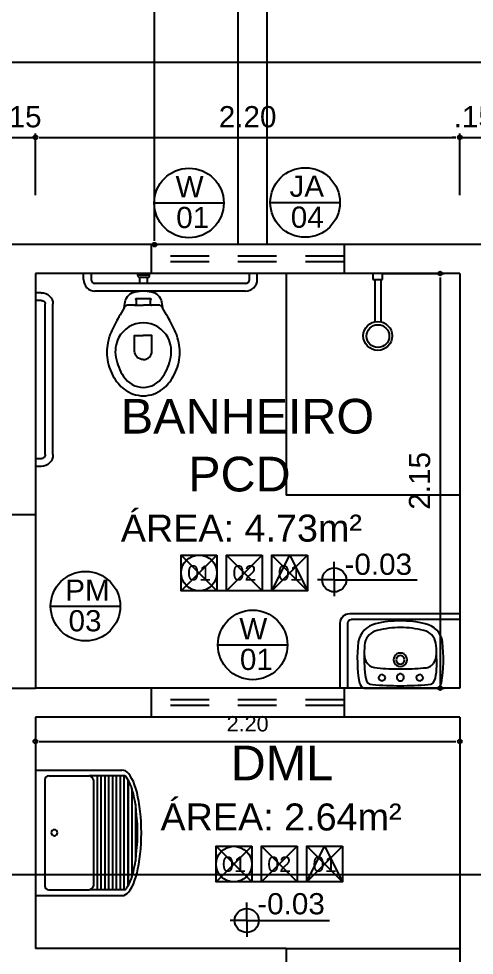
# Model space of a CAD drawing. Header units: millimetres. Extents: x 2125 to 3408, y 1171 to 1686.
# Drawn here: x 2418.526 to 2420.888, y 1482.656 to 1487.512 of the extents above; entities that cross this region are included whole.
import ezdxf
from ezdxf.enums import TextEntityAlignment as Align

# ---------------------------------------------------------------- set-up
doc = ezdxf.new("R2010")
doc.units = ezdxf.units.MM
doc.linetypes.add('CONTORNO_QUADRO_T', pattern=[0.35, 0.2, -0.15])
for name, color, linetype in [('at_Entity', 7, 'Continuous'), ('barras acess', 7, 'Continuous'), ('cotas', 7, 'Continuous'), ('ESQUADRIA', 3, 'Continuous'), ('JANELA2', 1, 'Continuous'), ('Layout_Equipamentos', 7, 'Continuous'), ('PAREDE', 4, 'Continuous'), ('SAN', 7, 'Continuous'), ('soleira piso', 7, 'Continuous'), ('TEXTO01', 7, 'Continuous'), ('TEXTO02', 3, 'Continuous'), ('TEXTO03', 2, 'Continuous'), ('TEXTO_ESP_FORRO', 62, 'Continuous'), ('TEXTO_ESP_PAREDES', 10, 'Continuous'), ('TEXTO_ESP_PISO', 150, 'Continuous')]:
    doc.layers.add(name, color=color, linetype=linetype)
doc.styles.add('ARIAL', font='sanss___.ttf')
doc.styles.add('ROMANS', font='arial.ttf')
doc.styles.get("Standard").update_dxf_attribs({"font": 'arial.ttf'})
doc.styles.add('TEXTO1', font='swissko.ttf', dxfattribs={"width": 0.6, "height": 0.1})
doc.dimstyles.new('ESCALA 50', dxfattribs={"dimtxt": 0.08, "dimasz": 0.02, "dimexe": 0.05, "dimexo": 0.05, "dimgap": 0.05, "dimtad": 1, "dimlfac": -10, "dimzin": 1, "dimdsep": 46, "dimtxsty": 'ROMANS', "dimblk1": 'PPC', "dimblk2": 'PPC', "dimsah": 1, "dimcen": 0.02, "dimclrd": 7, "dimclre": 7, "dimclrt": 3, "dimadec": 0, "dimazin": 0, "dimtfac": 1, "dimtix": 1, "dimtmove": 1, "dimatfit": 3, "dimldrblk": 'PPC', "dimfxl": 0, "dimtolj": 1, "dimtzin": 12, "dimarcsym": 0})
doc.dimstyles.new('ESCALA75', dxfattribs={"dimtxt": 0.11, "dimasz": 0.02, "dimexe": 0.02, "dimexo": 0.04, "dimgap": 0.05, "dimtad": 1, "dimzin": 4, "dimdsep": 46, "dimtxsty": 'ROMANS', "dimblk1": 'PPC', "dimblk2": 'PPC', "dimsah": 1, "dimcen": 0.02, "dimclrd": 7, "dimclre": 7, "dimclrt": 3, "dimazin": 1, "dimtfac": 1, "dimtix": 1, "dimtmove": 0, "dimatfit": 3, "dimldrblk": 'PPC', "dimfxl": 0, "dimtolj": 1, "dimtzin": 12, "dimarcsym": 0})

# ---------------------------------------------------------------- blocks, each defined once
blk = doc.blocks.new('new block4')
at = {"layer": 'TEXTO01'}
h = blk.add_hatch(dxfattribs=at)
h.set_pattern_fill('ANGLE', color=256)
h.set_pattern_definition([(0, (-2260.456, -913.906), (0, 6.985), [5.08, -1.905]), (90, (-2260.456, -913.906), (-6.985, 4e-16), [5.08, -1.905])])
h.paths.add_polyline_path([(0, 0), (0, -0.0624, 0.414214), (0.0624, 0)])
h.paths.add_polyline_path([(0, 0), (0, 0.0624, 0.414214), (-0.0624, 0)])
for q in [(0, 0.093), (-0.0862, 0), (0.4292, 0), (0, -0.0852)]:
    blk.add_line((0, 0), q, dxfattribs=at)
blk.add_circle((0, 0), 0.0624, dxfattribs=at)
blk = doc.blocks.new('PPC')
at = {"color": 2}
blk.add_circle((0, 0), 0.5, dxfattribs=at)
blk = doc.blocks.new('*D178')
at = {"layer": 'cotas', "color": 7, "lineweight": -2, "transparency": 16777216}
for p, q in [((2418.4429, 1486.8972), (2418.4229, 1486.8972)), ((2418.4629, 1486.5972), (2418.4629, 1486.9172)), ((2418.4629, 1486.8972), (2418.6129, 1486.8972)), ((2418.6129, 1486.5972), (2418.6129, 1486.9172)), ((2418.6329, 1486.8972), (2418.6529, 1486.8972))]:
    blk.add_line(p, q, dxfattribs=at)
at = {"layer": 'DEFPOINTS', "color": 0, "transparency": 16777216}
for p in [(2418.6129, 1486.8972), (2418.4629, 1485.8133), (2418.6129, 1485.8133)]:
    blk.add_point(p, dxfattribs=at)
at = {"layer": 'cotas', "color": 7, "lineweight": -2, "transparency": 16777216, "xscale": 0.02, "yscale": 0.02, "zscale": 0.02}
blk.add_blockref('PPC', (2418.4629, 1486.8972), dxfattribs=at)
at = {"layer": 'cotas', "color": 7, "lineweight": -2, "transparency": 16777216, "xscale": 0.02, "yscale": 0.02, "zscale": 0.02, "rotation": 180}
blk.add_blockref('PPC', (2418.6129, 1486.8972), dxfattribs=at)
at = {"layer": 'cotas', "color": 3, "transparency": 16777216, "insert": (2418.5379, 1487.0034), "char_height": 0.11, "attachment_point": 5, "style": 'ROMANS'}
blk.add_mtext('\\A1;.15', dxfattribs=at)
blk = doc.blocks.new('*D179')
at = {"layer": 'cotas', "color": 7, "lineweight": -2, "transparency": 16777216}
for p, q in [((2418.6129, 1486.5972), (2418.6129, 1486.9172)), ((2418.6329, 1486.8972), (2420.7929, 1486.8972)), ((2420.8129, 1486.5972), (2420.8129, 1486.9172))]:
    blk.add_line(p, q, dxfattribs=at)
at = {"layer": 'DEFPOINTS', "color": 0, "transparency": 16777216}
for p in [(2420.8129, 1486.8972), (2418.6129, 1485.8133), (2420.8129, 1485.8133)]:
    blk.add_point(p, dxfattribs=at)
at = {"layer": 'cotas', "color": 7, "lineweight": -2, "transparency": 16777216, "xscale": 0.02, "yscale": 0.02, "zscale": 0.02, "rotation": 180}
blk.add_blockref('PPC', (2418.6129, 1486.8972), dxfattribs=at)
at = {"layer": 'cotas', "color": 7, "lineweight": -2, "transparency": 16777216, "xscale": 0.02, "yscale": 0.02, "zscale": 0.02}
blk.add_blockref('PPC', (2420.8129, 1486.8972), dxfattribs=at)
at = {"layer": 'cotas', "color": 3, "transparency": 16777216, "insert": (2419.7129, 1487.0034), "char_height": 0.11, "attachment_point": 5, "style": 'ROMANS'}
blk.add_mtext('\\A1;2.20', dxfattribs=at)
blk = doc.blocks.new('*D180')
at = {"layer": 'cotas', "color": 7, "lineweight": -2, "transparency": 16777216}
for p, q in [((2420.7929, 1486.8972), (2420.7729, 1486.8972)), ((2420.8129, 1486.5972), (2420.8129, 1486.9172)), ((2420.8129, 1486.8972), (2420.9629, 1486.8972)), ((2420.9629, 1486.5972), (2420.9629, 1486.9172)), ((2420.9829, 1486.8972), (2421.0029, 1486.8972))]:
    blk.add_line(p, q, dxfattribs=at)
at = {"layer": 'DEFPOINTS', "color": 0, "transparency": 16777216}
for p in [(2420.9629, 1486.8972), (2420.8129, 1485.8133), (2420.9629, 1485.8133)]:
    blk.add_point(p, dxfattribs=at)
at = {"layer": 'cotas', "color": 7, "lineweight": -2, "transparency": 16777216, "xscale": 0.02, "yscale": 0.02, "zscale": 0.02}
blk.add_blockref('PPC', (2420.8129, 1486.8972), dxfattribs=at)
at = {"layer": 'cotas', "color": 7, "lineweight": -2, "transparency": 16777216, "xscale": 0.02, "yscale": 0.02, "zscale": 0.02, "rotation": 180}
blk.add_blockref('PPC', (2420.9629, 1486.8972), dxfattribs=at)
at = {"layer": 'cotas', "color": 3, "transparency": 16777216, "insert": (2420.8879, 1487.0034), "char_height": 0.11, "attachment_point": 5, "style": 'ROMANS'}
blk.add_mtext('\\A1;.15', dxfattribs=at)
blk = doc.blocks.new('*D200')
at = {"layer": 'cotas', "color": 7, "lineweight": -2, "transparency": 16777216}
for p, q in [((2415.4129, 1486.9863), (2415.4129, 1487.3063)), ((2415.4329, 1487.2863), (2426.7929, 1487.2863)), ((2426.8129, 1486.9863), (2426.8129, 1487.3063))]:
    blk.add_line(p, q, dxfattribs=at)
at = {"layer": 'DEFPOINTS', "color": 0, "transparency": 16777216}
for p in [(2426.8129, 1487.2863), (2415.4129, 1486.4411), (2426.8129, 1486.4411)]:
    blk.add_point(p, dxfattribs=at)
at = {"layer": 'cotas', "color": 7, "lineweight": -2, "transparency": 16777216, "xscale": 0.02, "yscale": 0.02, "zscale": 0.02, "rotation": 180}
blk.add_blockref('PPC', (2415.4129, 1487.2863), dxfattribs=at)
at = {"layer": 'cotas', "color": 7, "lineweight": -2, "transparency": 16777216, "xscale": 0.02, "yscale": 0.02, "zscale": 0.02}
blk.add_blockref('PPC', (2426.8129, 1487.2863), dxfattribs=at)
at = {"layer": 'cotas', "color": 3, "transparency": 16777216, "insert": (2421.1129, 1487.3924), "char_height": 0.11, "attachment_point": 5, "style": 'ROMANS'}
blk.add_mtext('\\A1;11.40', dxfattribs=at)
blk = doc.blocks.new('*D286')
at = {"layer": 'DEFPOINTS', "color": 0, "transparency": 16777216}
for p in [(2418.9129, 1486.1909), (2418.9129, 1484.0409), (2420.711, 1484.0409)]:
    blk.add_point(p, dxfattribs=at)
at = {"layer": 'Layout_Equipamentos', "color": 7, "lineweight": -2, "transparency": 16777216}
for p, q in [((2420.411, 1486.1909), (2420.731, 1486.1909)), ((2420.711, 1486.1709), (2420.711, 1484.0609)), ((2420.411, 1484.0409), (2420.731, 1484.0409))]:
    blk.add_line(p, q, dxfattribs=at)
at = {"layer": 'Layout_Equipamentos', "color": 7, "lineweight": -2, "transparency": 16777216, "xscale": 0.02, "yscale": 0.02, "zscale": 0.02}
for p, rotation in [((2420.711, 1486.1909), 90), ((2420.711, 1484.0409), 270)]:
    blk.add_blockref('PPC', p, dxfattribs=dict(at, rotation=rotation))
at = {"layer": 'Layout_Equipamentos', "color": 3, "transparency": 16777216, "insert": (2420.6048, 1485.1159), "char_height": 0.11, "attachment_point": 5, "rotation": 90, "style": 'ROMANS'}
blk.add_mtext('\\A1;2.15', dxfattribs=at)
blk = doc.blocks.new('P-9-S')
at = {"layer": 'SAN'}
for points in [[(0.0994, -0.1428, -0.047116), (0.0993, -0.1423), (0.0948, -0.1131, 0.305161), (0.04, -0.06, 0.049506), (0, -0.056, 0.049506), (-0.04, -0.06, 0.305161), (-0.0948, -0.1131), (-0.0993, -0.1423, -0.047116), (-0.0994, -0.1428)], [(0.045, -0.13, -0.414214), (0.035, -0.12), (0.035, -0.107, -0.226163), (0.0376, -0.1016, 0.733322), (0.035, -0.095), (0, -0.095), (-0.035, -0.095, 0.733322), (-0.0376, -0.1016, -0.226163), (-0.035, -0.107), (-0.035, -0.12, -0.414214), (-0.045, -0.13)], [(0.045, -0.13), (0.0805, -0.13, -0.269143), (0.0978, -0.1401), (0.0994, -0.1428, 0.044891), (0.0997, -0.1433), (0.12, -0.18, -0.036783), (0.132, -0.2, -0.0196), (0.153, -0.24, -0.056836), (0.178, -0.3, -0.089116), (0.188, -0.4, -0.095425), (0.1555, -0.5, -0.091656), (0.1, -0.5655, -0.16072), (0, -0.6, -0.16072), (-0.1, -0.5655, -0.091656), (-0.1555, -0.5, -0.095425), (-0.188, -0.4, -0.089116), (-0.178, -0.3, -0.056836), (-0.153, -0.24, -0.0196), (-0.132, -0.2, -0.036783), (-0.12, -0.18), (-0.0997, -0.1433, 0.044891), (-0.0994, -0.1428), (-0.0978, -0.1401, -0.269143), (-0.0805, -0.13), (-0.045, -0.13)], [(0, -0.412, -0.394755), (-0.045, -0.368), (-0.045, -0.288), (0, -0.288)], [(0, -0.412, 0.394755), (0.045, -0.368), (0.045, -0.288), (0, -0.288)]]:
    blk.add_lwpolyline(points, format="xyb", dxfattribs=at)
for points in [[(-0.045, -0.13), (-0.0001, -0.13)], [(0.045, -0.13), (0.0001, -0.13)]]:
    blk.add_lwpolyline(points, dxfattribs=at)
blk.add_lwpolyline([(-0.128, -0.3, -0.278895), (0, -0.2215, -0.278895), (0.128, -0.3, -0.167831), (0.1425, -0.4, -0.098952), (0.102, -0.5, -0.247323), (0, -0.557, -0.247323), (-0.102, -0.5, -0.098952), (-0.1425, -0.4, -0.167831)], format="xyb", close=True, dxfattribs=at)
at = {"flags": 3}
blk.add_attdef('CODIGO', text='', height=0.024, dxfattribs=at).set_placement((0, 0), align=Align.MIDDLE)
blk = doc.blocks.new('new block5')
at = {"layer": 'barras acess', "color": 0}
for p, q in [((-0.3905, 0.04), (0.3905, 0.04)), ((-0.3905, 0), (0.3905, 0)), ((-0.4517, -0.0201), (-0.4517, -0.0508)), ((-0.4117, -0.0201), (-0.4117, -0.0508)), ((0.4083, -0.0201), (0.4083, -0.0508)), ((0.4483, -0.0201), (0.4483, -0.0508))]:
    blk.add_line(p, q, dxfattribs=at)
for centre, radius, start, end in [((-0.3917, -0.02), 0.06, 88.8662, 180.134), ((-0.3915, -0.0201), 0.0201, 87.1138, 179.9486), ((0.3905, -0.0177), 0.0579, 357.6185, 90.9862), ((0.3904, -0.0181), 0.0181, 353.5362, 89.508)]:
    blk.add_arc(centre, radius, start, end, dxfattribs=at)
blk = doc.blocks.new('new block6')
at = {"layer": 'at_Entity', "color": 0}
for p, q in [((-0.0318, -0.0106), (-0.0318, 0)), ((0.0299, -0.0085), (0.0299, 0)), ((0.0299, -0.0085), (-0.0318, -0.0085)), ((-0.0213, -0.0508), (-0.0213, -0.0212)), ((0.0187, -0.0212), (-0.0213, -0.0212)), ((0.0187, -0.0508), (0.0187, -0.0212))]:
    blk.add_line(p, q, dxfattribs=at)
for centre, radius, start, end in [((-0.0183, -0.0079), 0.0136, 186.9665, 257.5809), ((0.0161, -0.0076), 0.0138, 280.9359, 356.4443)]:
    blk.add_arc(centre, radius, start, end, dxfattribs=at)
blk = doc.blocks.new('new block8')
at = {"layer": 'at_Entity', "color": 0}
for p, q in [((0, 0), (-0.3388, 0)), ((0, 0.04), (-0.3372, 0.04))]:
    blk.add_line(p, q, dxfattribs=at)
at = {"layer": 'at_Entity', "color": 7}
for p, q in [((-0.3872, -0.01), (-0.3872, -0.58)), ((-0.3555, -0.58), (-0.3555, -0.0169))]:
    blk.add_line(p, q, dxfattribs=at)
at = {"layer": 'at_Entity'}
blk.add_arc((-0.3372, -0.01), 0.05, 90, 180, dxfattribs=at)
at = {"layer": 'at_Entity', "color": 7}
blk.add_arc((-0.3383, -0.0172), 0.0172, 91.789, 179.0886, dxfattribs=at)
blk = doc.blocks.new('new block9')
at = {"layer": 'Layout_Equipamentos'}
for p, q in [((-0.0255, 0.3243), (-0.0255, 0.2943)), ((-0.0255, 0.2943), (0.0245, 0.2943)), ((-0.0165, 0.2943), (-0.0165, 0.0743)), ((0.0155, 0.2943), (0.0155, 0.0743)), ((0.0245, 0.2943), (0.0245, 0.3243))]:
    blk.add_line(p, q, dxfattribs=at)
for centre, radius in [((-0.0008, 0.001), 0.075), ((0, 0), 0.059)]:
    blk.add_circle(centre, radius, dxfattribs=at)
blk = doc.blocks.new('new block11')
at = {"layer": 'at_Entity', "color": 0}
for p, q in [((0, 0.3248), (0.4486, 0.3248)), ((0, 0.3248), (0, -0.3248)), ((0.0698, 0.2952), (0.2793, 0.2952)), ((0.4655, 0.2952), (0.2793, 0.2952)), ((0.3195, 0.2952), (0.3195, -0.2952)), ((0.3386, 0.2952), (0.3386, -0.2952)), ((0.3597, 0.2952), (0.3597, -0.2952)), ((0.3788, 0.2952), (0.3788, -0.2952)), ((0.3999, 0.2952), (0.3999, -0.2952)), ((0.419, 0.2952), (0.419, -0.2952)), ((0.4401, 0.2952), (0.4401, -0.2952)), ((0.4592, 0.3227), (0.4486, 0.3248)), ((0.4677, 0.3206), (0.4592, 0.3227)), ((0.4592, 0.2952), (0.4592, -0.2952)), ((0.4719, 0.2867), (0.4655, 0.2952)), ((0.4761, 0.3142), (0.4677, 0.3206)), ((0.4846, 0.3058), (0.4761, 0.3142)), ((0.4909, 0.2952), (0.4846, 0.3058)), ((0.4994, 0.2804), (0.4909, 0.2952)), ((0.0487, 0.274), (0.0487, -0.2761)), ((0.3005, 0.274), (0.3005, -0.2761)), ((0.4782, 0.2783), (0.4719, 0.2867)), ((0.4846, 0.2677), (0.4782, 0.2783)), ((0.4804, -0.2747), (0.4804, 0.2747)), ((0.4804, 0.2747), (0.4804, -0.2747)), ((0.4909, 0.2529), (0.4846, 0.2677)), ((0.4973, 0.2381), (0.4909, 0.2529)), ((0.5079, 0.2656), (0.4994, 0.2804)), ((0.5142, 0.2486), (0.5079, 0.2656)), ((0.5206, 0.2296), (0.5142, 0.2486)), ((0.5015, 0.2211), (0.4973, 0.2381)), ((0.4994, 0.2296), (0.4994, -0.2296)), ((0.5079, 0.2021), (0.5015, 0.2211)), ((0.5121, 0.1809), (0.5079, 0.2021)), ((0.5269, 0.2084), (0.5206, 0.2296)), ((0.5311, 0.1852), (0.5269, 0.2084)), ((0.5163, 0.1598), (0.5121, 0.1809)), ((0.5206, 0.1386), (0.5163, 0.1598)), ((0.5184, 0.1492), (0.5184, -0.1492)), ((0.5354, 0.1619), (0.5311, 0.1852)), ((0.5396, 0.1365), (0.5354, 0.1619)), ((0.5227, 0.1153), (0.5206, 0.1386)), ((0.5248, 0.092), (0.5227, 0.1153)), ((0.5438, 0.1111), (0.5396, 0.1365)), ((0.5459, 0.0836), (0.5438, 0.1111)), ((0.529, 0.0455), (0.5248, 0.092)), ((0.5481, 0.0561), (0.5459, 0.0836)), ((0.5481, 0.0286), (0.5481, 0.0561)), ((0.529, 0.0222), (0.529, 0.0455)), ((0.529, -0.0011), (0.529, 0.0222)), ((0.5502, -0.0011), (0.5481, 0.0286)), ((0.5248, -0.092), (0.529, -0.0455)), ((0.529, -0.0222), (0.529, -0.0011)), ((0.529, -0.0455), (0.529, -0.0222)), ((0.5481, -0.0286), (0.5502, -0.0011)), ((0.5481, -0.0561), (0.5481, -0.0286)), ((0.5227, -0.1153), (0.5248, -0.092)), ((0.5438, -0.1111), (0.5459, -0.0836)), ((0.5459, -0.0836), (0.5481, -0.0561)), ((0.5163, -0.1598), (0.5206, -0.1386)), ((0.5206, -0.1386), (0.5227, -0.1153)), ((0.5354, -0.1619), (0.5396, -0.1365)), ((0.5396, -0.1365), (0.5438, -0.1111)), ((0.5079, -0.2021), (0.5121, -0.1809)), ((0.5121, -0.1809), (0.5163, -0.1598)), ((0.5269, -0.2084), (0.5311, -0.1873)), ((0.5311, -0.1873), (0.5354, -0.1619)), ((0.4909, -0.2529), (0.4973, -0.2381)), ((0.4973, -0.2381), (0.5015, -0.2211)), ((0.5015, -0.2211), (0.5079, -0.2021)), ((0.5142, -0.2486), (0.5206, -0.2296)), ((0.5206, -0.2296), (0.5269, -0.2084)), ((0.4655, -0.2952), (0.4719, -0.2888)), ((0.4719, -0.2888), (0.4782, -0.2783)), ((0.4782, -0.2783), (0.4846, -0.2677)), ((0.4846, -0.2677), (0.4909, -0.2529)), ((0.4909, -0.2952), (0.4994, -0.2825)), ((0.4994, -0.2825), (0.5079, -0.2656)), ((0.5079, -0.2656), (0.5142, -0.2486)), ((0, -0.3248), (0.4486, -0.3248)), ((0.0698, -0.2952), (0.2793, -0.2952)), ((0.4655, -0.2952), (0.2793, -0.2952)), ((0.4486, -0.3248), (0.4592, -0.3248)), ((0.4592, -0.3248), (0.4677, -0.3206)), ((0.4677, -0.3206), (0.4761, -0.3142)), ((0.4761, -0.3142), (0.4846, -0.3058)), ((0.4846, -0.3058), (0.4909, -0.2952))]:
    blk.add_line(p, q, dxfattribs=at)
for centre, radius, start, end in [((0.0688, 0.2751), 0.0201, 90, 180), ((0.2767, 0.2713), 0.0239, 6.5549, 86.2395), ((0.0984, 0), 0.0159, 90, 180), ((0.0984, 0), 0.0159, 360, 90), ((0.0984, 0), 0.0159, 180, 270), ((0.0984, 0), 0.0159, 270, 0), ((0.0688, -0.2751), 0.0201, 180, 270), ((0.2764, -0.2705), 0.0248, 274.4216, 346.7859)]:
    blk.add_arc(centre, radius, start, end, dxfattribs=at)
blk = doc.blocks.new('new block12')
at = {"layer": 'at_Entity', "color": 0}
for p, q in [((-0.1143, 0.055), (-0.1079, 0.0656)), ((-0.1079, 0.0423), (-0.1143, 0.055)), ((-0.1079, 0.0656), (-0.0973, 0.0719)), ((-0.0973, 0.0719), (-0.0846, 0.0656)), ((-0.0846, 0.0656), (-0.0804, 0.055)), ((-0.0804, 0.055), (-0.0846, 0.0423)), ((0.0825, 0.055), (0.0868, 0.0656)), ((0.0868, 0.0423), (0.0825, 0.055)), ((0.0868, 0.0656), (0.0995, 0.0719)), ((0.0995, 0.0719), (0.11, 0.0656)), ((0.11, 0.0656), (0.1164, 0.055)), ((0.1164, 0.055), (0.11, 0.0423)), ((-0.1904, 0), (0, 0)), ((-0.0973, 0.036), (-0.1079, 0.0423)), ((-0.0846, 0.0423), (-0.0973, 0.036)), ((-0.0635, 0), (0.1248, 0)), ((0, 0), (0.1926, 0)), ((0.0995, 0.036), (0.0868, 0.0423)), ((0.11, 0.0423), (0.0995, 0.036))]:
    blk.add_line(p, q, dxfattribs=at)
for centre, radius, start, end in [((-0.0119, -0.1249), 0.4735, 88.698, 104.4219), ((0.0099, -0.1255), 0.4741, 75.6368, 91.3415), ((-0.1037, 0.2192), 0.1175, 102.514, 169.9443), ((-0.1021, 0.2163), 0.0847, 102.9461, 167.2809), ((0.0138, -0.2613), 0.5766, 91.3524, 103.5038), ((-0.0133, -0.2572), 0.5725, 76.4579, 88.6966), ((0.1052, 0.222), 0.0784, 8.4194, 78.3837), ((0.1075, 0.2249), 0.1107, 7.7196, 79.5925), ((0.5296, 0.1532), 0.7539, 173.4134, 189.6929), ((0.1228, 0.188), 0.311, 171.3221, 181.8265), ((-0.1329, 0.1882), 0.3189, 357.9946, 8.1696), ((-0.5309, 0.1535), 0.7531, 350.2791, 6.5765), ((0.4249, 0.1494), 0.6136, 177.3231, 189.2415), ((-0.1166, 0.1739), 0.0716, 176.6025, 219.5997), ((-0.0011, 0.1471), 0.0349, 150.0032, 209.9968), ((-0.0011, 0.1471), 0.0349, 90, 149.9929), ((-0.0011, 0.1471), 0.0222, 90, 180), ((-0.0011, 0.1471), 0.0222, 180, 270), ((-0.0011, 0.1471), 0.0349, 29.9968, 89.9993), ((-0.0011, 0.1471), 0.0222, 360, 90), ((-0.0011, 0.1471), 0.0222, 270.0097, 360), ((-0.0011, 0.1471), 0.0349, 330.0032, 29.9968), ((0.1078, 0.1732), 0.0781, 324.6525, 2.8394), ((-0.2623, 0.1317), 0.4504, 349.782, 5.7972), ((-0.1209, 0.1714), 0.0667, 220.3438, 269.4487), ((0.0021, 1.5743), 1.4748, 265.1896, 269.9391), ((-0.0011, 0.1471), 0.0349, 209.9968, 269.9993), ((-0.0011, 0.1471), 0.0349, 270, 329.9929), ((-0.001, 1.4521), 1.3526, 270.0208, 275.0951), ((0.1226, 0.1679), 0.0631, 266.7732, 320.7547), ((-0.1427, 0.0567), 0.0385, 188.7558, 265.6127), ((-0.0011, 0.0561), 0.018, 150.0128, 209.9872), ((-0.0011, 0.0561), 0.018, 90, 150.0398), ((-0.001, 0.0561), 0.018, 30.0191, 90.0367), ((-0.0011, 0.0561), 0.018, 330.0128, 29.9872), ((0.1414, 0.0585), 0.0402, 273.114, 350.3928), ((-0.1647, 0.0446), 0.0522, 200.5417, 238.93), ((-0.0074, 1.7284), 1.7156, 265.3753, 270.2103), ((-0.0011, 0.0561), 0.018, 210.0191, 270.0367), ((-0.0011, 0.0561), 0.018, 270, 330.0398), ((-0.0011, 1.8918), 1.879, 270, 274.4144), ((0.1736, 0.034), 0.0386, 297.8673, 348.5693)]:
    blk.add_arc(centre, radius, start, end, dxfattribs=at)
blk = doc.blocks.new('Esp_Pis_Par_For_Esc100')
at = {"layer": 'DEFPOINTS'}
for p, q in [((0, 0.37), (0.37, 0)), ((0.37, 0.37), (0, 0)), ((0.47, 0.37), (0.84, 0)), ((0.84, 0.37), (0.47, 0)), ((0.94, 0.37), (1.31, 0)), ((1.31, 0.37), (0.94, 0)), ((0.47, 0), (0.37, 0)), ((0.94, 0), (0.84, 0))]:
    blk.add_line(p, q, dxfattribs=at)
for points in [[(0.37, 0.37), (0.37, 0), (0, 0), (0, 0.37)], [(1.31, 0.37), (1.31, 0), (0.94, 0), (0.94, 0.37)]]:
    blk.add_lwpolyline(points, close=True, dxfattribs=at)
at = {"layer": 'TEXTO_ESP_FORRO'}
blk.add_lwpolyline([(0.94, 0), (1.125, 0.37), (1.31, 0)], close=True, dxfattribs=at)
at = {"layer": 'TEXTO_ESP_PAREDES'}
blk.add_lwpolyline([(0.84, 0.37), (0.84, 0), (0.47, 0), (0.47, 0.37)], close=True, dxfattribs=at)
at = {"layer": 'TEXTO_ESP_PISO'}
blk.add_circle((0.185, 0.185), 0.185, dxfattribs=at)
at = {"layer": 'TEXTO_ESP_FORRO', "color": 3, "linetype": 'ByBlock', "style": 'ARIAL', "text_generation_flag": 6}
blk.add_attdef('FOR', text='', height=0.16, rotation=180, dxfattribs=at).set_placement((1.125, 0.185), align=Align.MIDDLE_CENTER)
at = {"layer": 'TEXTO_ESP_PAREDES', "color": 3, "linetype": 'ByBlock', "ltscale": 0.0001, "style": 'ARIAL', "text_generation_flag": 6}
blk.add_attdef('PAR', text='', height=0.16, rotation=180, dxfattribs=at).set_placement((0.655, 0.185), align=Align.MIDDLE_CENTER)
at = {"layer": 'TEXTO_ESP_PISO', "color": 3, "linetype": 'ByBlock', "style": 'ARIAL', "text_generation_flag": 6}
blk.add_attdef('PIS', text='', height=0.16, rotation=180, dxfattribs=at).set_placement((0.185, 0.185), align=Align.MIDDLE_CENTER)
blk = doc.blocks.new('*D1119')
at = {"color": 7, "lineweight": -2, "transparency": 16777216}
for p, q in [((2415.5629, 1482.7725), (2415.5629, 1483.1225)), ((2426.8129, 1482.7725), (2426.8129, 1483.1225)), ((2426.7929, 1483.0725), (2415.5829, 1483.0725))]:
    blk.add_line(p, q, dxfattribs=at)
at = {"layer": 'DEFPOINTS', "color": 0, "transparency": 16777216}
for p in [(2415.5629, 1483.0725), (2415.5629, 1482.6909), (2426.8129, 1482.6909)]:
    blk.add_point(p, dxfattribs=at)
at = {"color": 7, "lineweight": -2, "transparency": 16777216, "xscale": 0.02, "yscale": 0.02, "zscale": 0.02, "rotation": 180}
blk.add_blockref('PPC', (2415.5629, 1483.0725), dxfattribs=at)
at = {"color": 7, "lineweight": -2, "transparency": 16777216, "xscale": 0.02, "yscale": 0.02, "zscale": 0.02}
blk.add_blockref('PPC', (2426.8129, 1483.0725), dxfattribs=at)
at = {"color": 3, "transparency": 16777216, "insert": (2421.1879, 1483.1634), "char_height": 0.08, "attachment_point": 5, "style": 'ROMANS'}
blk.add_mtext('\\A1;11.25', dxfattribs=at)
blk = doc.blocks.new('*D1120')
at = {"color": 7, "lineweight": -2, "transparency": 16777216}
for p, q in [((2418.6129, 1483.8409), (2418.6129, 1483.715)), ((2420.8129, 1483.8409), (2420.8129, 1483.715)), ((2418.6329, 1483.765), (2420.7929, 1483.765))]:
    blk.add_line(p, q, dxfattribs=at)
at = {"layer": 'DEFPOINTS', "color": 0, "transparency": 16777216}
for p in [(2418.6129, 1483.8909), (2420.8129, 1483.8909), (2420.8129, 1483.765)]:
    blk.add_point(p, dxfattribs=at)
at = {"color": 7, "lineweight": -2, "transparency": 16777216, "xscale": 0.02, "yscale": 0.02, "zscale": 0.02, "rotation": 180}
blk.add_blockref('PPC', (2418.6129, 1483.765), dxfattribs=at)
at = {"color": 7, "lineweight": -2, "transparency": 16777216, "xscale": 0.02, "yscale": 0.02, "zscale": 0.02}
blk.add_blockref('PPC', (2420.8129, 1483.765), dxfattribs=at)
at = {"color": 3, "transparency": 16777216, "insert": (2419.7129, 1483.8558), "char_height": 0.08, "attachment_point": 5, "style": 'ROMANS'}
blk.add_mtext('\\A1;2.20', dxfattribs=at)
blk = doc.blocks.new('*D1126')
at = {"color": 7, "lineweight": -2, "transparency": 16777216}
for p, q in [((2419.5307, 1491.9909), (2419.1807, 1491.9909)), ((2419.2307, 1486.3609), (2419.2307, 1491.9709)), ((2419.5307, 1486.3409), (2419.1807, 1486.3409))]:
    blk.add_line(p, q, dxfattribs=at)
at = {"layer": 'DEFPOINTS', "color": 0, "transparency": 16777216}
for p in [(2419.2307, 1491.9909), (2419.6629, 1491.9909), (2419.6629, 1486.3409)]:
    blk.add_point(p, dxfattribs=at)
at = {"color": 7, "lineweight": -2, "transparency": 16777216, "xscale": 0.02, "yscale": 0.02, "zscale": 0.02}
for p, rotation in [((2419.2307, 1491.9909), 90), ((2419.2307, 1486.3409), 270)]:
    blk.add_blockref('PPC', p, dxfattribs=dict(at, rotation=rotation))
at = {"color": 3, "transparency": 16777216, "insert": (2419.1398, 1489.1659), "char_height": 0.08, "attachment_point": 5, "rotation": 90, "style": 'ROMANS'}
blk.add_mtext('\\A1;5.65', dxfattribs=at)

msp = doc.modelspace()

# ---------------------------------------------------------------- linework, layer by layer
at = {"layer": 'ESQUADRIA', "linetype": 'CONTORNO_QUADRO_T'}
for p, q in [((2420.2129, 1486.2809), (2419.2129, 1486.2809)), ((2420.2129, 1486.2509), (2419.2129, 1486.2509)), ((2420.2129, 1483.9809), (2419.2129, 1483.9809)), ((2420.2129, 1483.9509), (2419.2129, 1483.9509))]:
    msp.add_line(p, q, dxfattribs=at)
at = {"layer": 'JANELA2'}
for p, q in [((2419.2129, 1486.3409), (2419.2129, 1486.1909)), ((2420.2129, 1486.3409), (2420.2129, 1486.1909)), ((2419.2129, 1484.0409), (2419.2129, 1483.8909)), ((2420.2129, 1484.0409), (2420.2129, 1483.8909))]:
    msp.add_line(p, q, dxfattribs=at)
at = {"layer": 'PAREDE'}
for p, q in [((2419.8129, 1492.1409), (2419.8129, 1486.3409)), ((2419.6629, 1491.9909), (2419.6629, 1486.3409)), ((2419.8129, 1491.9909), (2419.8129, 1486.3409)), ((2418.6129, 1486.1909), (2418.6129, 1484.9409)), ((2420.8129, 1486.1909), (2420.8129, 1484.0409)), ((2418.4629, 1484.9409), (2418.6129, 1484.9409)), ((2418.4629, 1484.0409), (2418.6129, 1484.0409)), ((2418.6129, 1483.8909), (2418.6129, 1482.6909)), ((2420.8129, 1483.8909), (2420.8129, 1482.5409)), ((2419.9129, 1482.6909), (2419.9129, 1482.5409))]:
    msp.add_line(p, q, dxfattribs=at)
at = {"layer": 'PAREDE', "linetype": 'Continuous'}
for p, q in [((2426.8129, 1486.3409), (2415.4129, 1486.3409)), ((2420.8129, 1486.1909), (2418.6129, 1486.1909)), ((2420.8129, 1484.0409), (2418.6129, 1484.0409)), ((2420.8129, 1483.8909), (2418.6129, 1483.8909)), ((2419.9129, 1482.6909), (2418.6129, 1482.6909))]:
    msp.add_line(p, q, dxfattribs=at)
at = {"layer": 'soleira piso'}
for p, q in [((2419.9129, 1486.1909), (2419.9129, 1485.0409)), ((2420.8129, 1485.0409), (2419.9129, 1485.0409)), ((2418.6129, 1484.9409), (2418.6129, 1484.0409)), ((2419.9129, 1482.6909), (2420.8129, 1482.6909))]:
    msp.add_line(p, q, dxfattribs=at)
at = {"layer": 'TEXTO01'}
for p, q in [((2419.2285, 1486.5569), (2419.5892, 1486.5569)), ((2419.8307, 1486.5593), (2420.1915, 1486.5593)), ((2418.692, 1484.466), (2419.0528, 1484.466)), ((2419.5587, 1484.2653), (2419.9194, 1484.2653))]:
    msp.add_line(p, q, dxfattribs=at)
for centre in [(2419.4089, 1486.5569), (2420.0111, 1486.5593), (2418.8724, 1484.466), (2419.7391, 1484.2653)]:
    msp.add_circle(centre, 0.1804, dxfattribs=at)

# ---------------------------------------------------------------- block references
at = {"layer": 'barras acess', "rotation": 180}
msp.add_blockref('new block5', (2419.3112, 1486.1401), dxfattribs=at)
at = {"layer": 'barras acess', "xscale": -1}
for name, p, rotation in [('new block5', (2418.6636, 1485.6425), 270), ('new block8', (2420.2329, 1484.0409), 90)]:
    msp.add_blockref(name, p, dxfattribs=dict(at, rotation=rotation))
at = {"layer": 'Layout_Equipamentos'}
for name, p in [('new block6', (2419.1753, 1486.1909)), ('new block9', (2420.3884, 1485.8665)), ('new block12', (2420.5058, 1484.0409)), ('new block11', (2418.6129, 1483.2909))]:
    msp.add_blockref(name, p, dxfattribs=at)
at = {"layer": 'Layout_Equipamentos', "xscale": -1}
msp.add_blockref('P-9-S', (2419.1723, 1486.1569), dxfattribs=at)
at = {"layer": 'TEXTO01'}
for p in [(2420.1621, 1484.6024), (2419.7083, 1482.836)]:
    msp.add_blockref('new block4', p, dxfattribs=at)
at = {"layer": 'TEXTO02', "xscale": 0.5, "yscale": 0.5, "zscale": 0.5}
for p in [(2419.369, 1484.5461), (2419.5495, 1483.0358)]:
    msp.add_blockref('Esp_Pis_Par_For_Esc100', p, dxfattribs=at).add_auto_attribs({'PIS': '01', 'PAR': '02', 'FOR': '01'})

# ---------------------------------------------------------------- texts
at = {"layer": 'cotas', "ltscale": 0.0001, "char_height": 0.11, "width": 0.503613, "attachment_point": 1, "style": 'TEXTO1'}
for insert in [(2420.1283, 1484.7386), (2419.676, 1482.9781)]:
    msp.add_mtext('\\pi0.08703;{\\fSansSerif|b0|i0|c2|p2;\\W1;-0.03}', dxfattribs=dict(at, insert=insert))
at = {"layer": 'TEXTO01', "ltscale": 0.0001, "attachment_point": 1, "style": 'TEXTO1'}
for s, insert, char_height, width in [('{\\fSansSerif|b0|i0|c2|p2;\\W1;W}', (2419.3397, 1486.6963), 0.11, 0.330365), ('{\\fSansSerif|b0|i0|c2|p2;\\W1;JA}', (2419.93, 1486.6988), 0.11, 0.330365), ('{\\fSansSerif|b0|i0|c2|p2;\\W1;01}', (2419.3429, 1486.5366), 0.11, 0.330365), ('{\\fSansSerif|b0|i0|c2|p2;\\W1;04}', (2419.9368, 1486.5382), 0.11, 0.330365), ('{\\fSansSerif|b0|i0|c2|p2;\\H1.5x;\\W1;\\C2;BANHEIRO\\P     PCD\\P\\H0.77777x;\\C3;ÁREA: 4.73m²}', (2419.0557, 1485.5411), 0.12, 1.345308), ('{\\fSansSerif|b0|i0|c2|p2;\\W1;PM}', (2418.7677, 1484.604), 0.11, 0.330365), ('{\\fSansSerif|b0|i0|c2|p2;\\W1;03}', (2418.7847, 1484.4455), 0.11, 0.330365), ('{\\fSansSerif|b0|i0|c2|p2;\\W1;W}', (2419.6699, 1484.4048), 0.11, 0.330365), ('{\\fSansSerif|b0|i0|c2|p2;\\W1;01}', (2419.6731, 1484.2451), 0.11, 0.330365)]:
    msp.add_mtext(s, dxfattribs=dict(at, insert=insert, char_height=char_height, width=width))
at = {"layer": 'TEXTO03', "ltscale": 0.0001, "insert": (2419.1996, 1483.743), "char_height": 0.12, "width": 1.345308, "attachment_point": 1, "style": 'TEXTO1'}
msp.add_mtext('\\pi0.42586;{\\fSansSerif|b0|i0|c2|p2;\\H1.5x;\\W1;\\C2;DML\\P\\pi0.061672;\\H0.77777x;\\C3;ÁREA: 2.64m²}', dxfattribs=at)

# ---------------------------------------------------------------- dimensions: what is measured, and where the dimension line sits
dim = msp.add_linear_dim(base=(2419.2307, 1491.9909), p1=(2419.6629, 1486.3409), p2=(2419.6629, 1491.9909), angle=90, dimstyle='ESCALA 50', override={"dimfxl": 0.3, "dimfxlon": 1})
dim.commit()
dim.dimension.update_dxf_attribs({"geometry": '*D1126', "text_midpoint": (2419.1398, 1489.1659)})
for base, p1, p2, picture, middle in [((2420.8129, 1483.765), (2418.6129, 1483.8909), (2420.8129, 1483.8909), '*D1120', (2419.7129, 1483.8558)), ((2415.5629, 1483.0725), (2426.8129, 1482.6909), (2415.5629, 1482.6909), '*D1119', (2421.1879, 1483.1634))]:
    dim = msp.add_linear_dim(base=base, p1=p1, p2=p2, dimstyle='ESCALA 50', override={"dimfxl": 0.3, "dimfxlon": 1})
    dim.commit()
    dim.dimension.update_dxf_attribs({"geometry": picture, "text_midpoint": middle})
at = {"layer": 'cotas'}
dim = msp.add_linear_dim(base=(2426.8129, 1487.2863), p1=(2415.4129, 1486.4411), p2=(2426.8129, 1486.4411), dimstyle='ESCALA75', dxfattribs=at)
dim.commit()
dim.dimension.update_dxf_attribs({"geometry": '*D200', "text_midpoint": (2421.1129, 1487.3924)})
for base, p1, p2, picture, middle in [((2418.6129, 1486.8972), (2418.4629, 1485.8133), (2418.6129, 1485.8133), '*D178', (2418.5379, 1487.0034)), ((2420.8129, 1486.8972), (2418.6129, 1485.8133), (2420.8129, 1485.8133), '*D179', (2419.7129, 1487.0034)), ((2420.9629, 1486.8972), (2420.8129, 1485.8133), (2420.9629, 1485.8133), '*D180', (2420.8879, 1487.0034))]:
    dim = msp.add_linear_dim(base=base, p1=p1, p2=p2, dimstyle='ESCALA75', override={"dimtmove": 1}, dxfattribs=at)
    dim.commit()
    dim.dimension.update_dxf_attribs({"geometry": picture, "text_midpoint": middle})
at = {"layer": 'Layout_Equipamentos'}
dim = msp.add_linear_dim(base=(2420.711, 1484.0409), p1=(2418.9129, 1486.1909), p2=(2418.9129, 1484.0409), angle=90, dimstyle='ESCALA75', dxfattribs=at)
dim.commit()
dim.dimension.update_dxf_attribs({"geometry": '*D286', "text_midpoint": (2420.6048, 1485.1159)})

doc.saveas('drawing.dxf')
